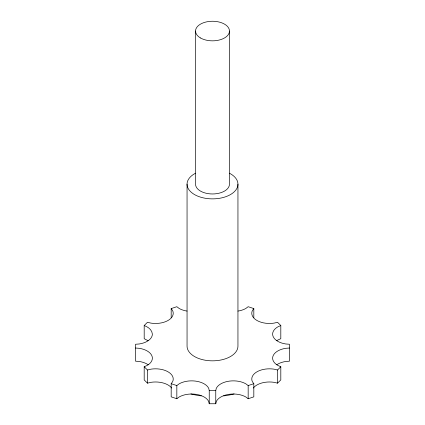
<?xml version="1.0" encoding="UTF-8"?>
<svg xmlns="http://www.w3.org/2000/svg" width="425" height="425" viewBox="0 0 425 425"><rect width="100%" height="100%" fill="white"/><g stroke="black" fill="none" stroke-linecap="round" stroke-linejoin="round"><path stroke-width="0.64" d="M135.511 348.022L139.246 348.309A17.707 10.221 0 0 1 147.183 365.41L144.192 366.738L147.454 369.994L150.933 369.166A17.707 10.221 0 0 1 172.624 381.687L171.179 383.695L171.179 396.854L176.832 398.735L179.122 397.008A17.707 10.221 0 0 1 208.749 401.593L209.238 403.75L215.762 403.75L215.762 390.591L216.251 388.434A17.707 10.221 0 0 1 245.878 383.849L248.168 385.576L248.168 398.735L253.821 396.854L253.821 383.695L252.376 381.687A17.707 10.221 0 0 1 274.067 369.166L277.546 369.994L280.808 366.738L277.817 365.41A17.707 10.221 0 0 1 285.754 348.309L289.489 348.022M215.762 403.75L216.251 401.593A17.707 10.221 0 0 1 245.878 397.008L248.168 398.735M237.942 311.079A17.707 10.221 0 0 0 245.878 308.433L248.168 306.707L253.821 308.587L252.376 310.595A17.707 10.221 0 0 0 274.067 323.117L277.546 322.288L280.808 325.545L280.808 338.704L277.817 340.032A17.707 10.221 0 0 0 276.776 340.685M148.123 340.738L144.192 338.704L144.192 325.545L147.454 322.288L150.933 323.117A17.707 10.221 0 0 0 172.624 310.595L171.179 308.587L176.832 306.707L179.122 308.433A17.707 10.221 0 0 0 187.058 311.079M253.305 388.041A17.707 10.221 0 0 1 274.067 382.325L277.546 383.153L280.808 379.897L280.808 366.738M176.832 398.735L176.832 385.576L179.122 383.849A17.707 10.221 0 0 1 208.749 388.434L209.238 390.591L209.238 403.75M280.808 325.545L277.817 326.873A17.707 10.221 0 0 0 285.754 343.974L289.489 344.261L289.489 361.181L285.754 361.468A17.707 10.221 0 0 0 276.776 364.767M248.168 385.576L253.821 383.695M144.192 366.738L144.192 379.897L147.454 383.153L150.933 382.325A17.707 10.221 0 0 1 171.695 388.041M209.238 390.591L215.762 390.591M171.179 383.695L176.832 385.576M144.192 325.545C148.006 326.915 152.049 329.71 152.368 334.098A17.707 10.221 0 0 1 139.246 343.974L135.511 344.261L135.511 361.181L139.246 361.468A17.707 10.221 0 0 1 148.224 364.767M277.546 369.994L277.546 383.153M253.821 308.587L253.821 317.799M237.947 184.179L237.947 346.141A25.447 14.694 0 0 1 212.5 360.836A25.447 14.694 0 0 1 187.053 346.141L187.053 184.179M229.463 31.046L229.463 184.179A16.963 9.796 0 0 1 212.5 193.97A16.963 9.796 0 0 1 195.537 184.179L195.537 31.046M171.179 308.587L171.179 317.799M147.454 369.994L147.454 383.153M229.42 173.203A25.447 14.694 0 0 1 230.839 194.363A25.447 14.694 0 0 1 194.161 194.363A25.447 14.694 0 0 1 195.58 173.203M234.069 393.943A53.013 30.611 0 0 1 223.667 395.903M201.333 395.903A53.013 30.611 0 0 1 190.931 393.943M200.504 37.968A16.963 9.796 0 0 0 228.889 33.58A16.963 9.796 0 0 0 208.107 21.585A16.963 9.796 0 0 0 200.504 37.968"/></g></svg>
